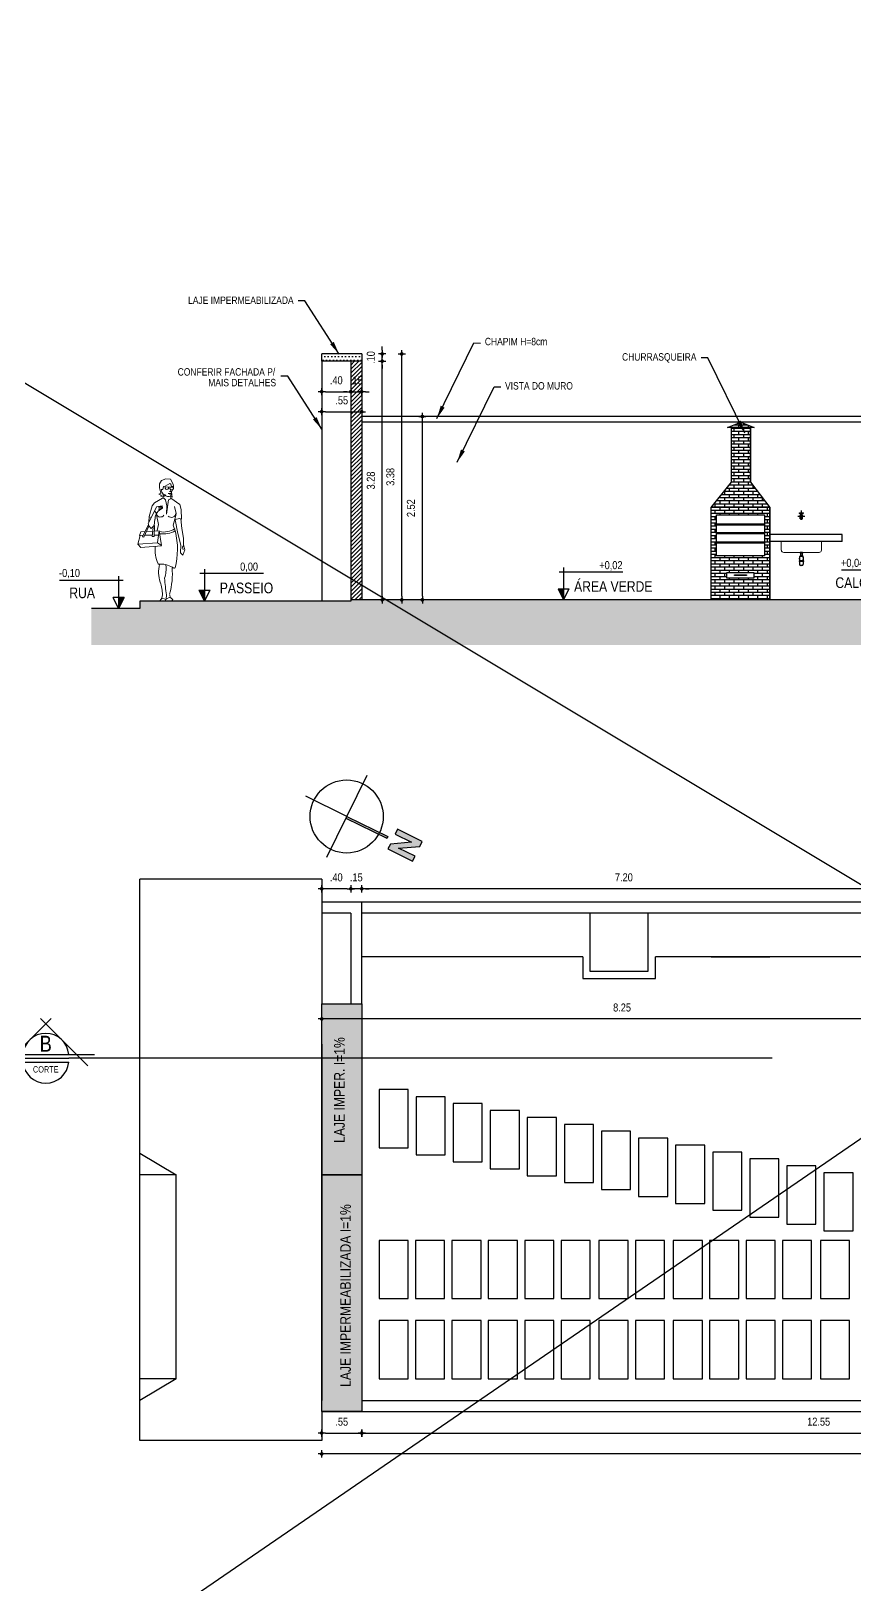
# Model space of a CAD drawing. Header units: millimetres. Extents: x 0 to 5100, y -1 to 1869.
# Drawn here: x 4779.92 to 4791.24, y 974.81 to 996.17 of the extents above; entities that cross this region are included whole.
import ezdxf
from ezdxf.enums import TextEntityAlignment as Align

# ---------------------------------------------------------------- set-up
doc = ezdxf.new("R2010")
doc.units = ezdxf.units.MM
doc.header["$LTSCALE"] = 20
for name, pattern in [('CONTINU', [0]), ('DASHDOT', [1, 0.5, -0.25, 0, -0.25]), ('HIDDEN2', [0.1875, 0.125, -0.0625])]:
    doc.linetypes.add(name, pattern=pattern)
for name, color, linetype in [('009', 9, 'Continuous'), ('COTA', 7, 'Continuous'), ('E-hatch', 8, 'Continuous'), ('E-Pen-B', 5, 'Continuous'), ('E-pen-m', 6, 'Continuous'), ('E-pen-y', 2, 'Continuous'), ('E-txt-g', 3, 'Continuous'), ('ESQUQDRIA', 2, 'Continuous'), ('LAY-OUT', 6, 'Continuous'), ('LAYER1', 2, 'Continuous'), ('LINHA PISO', 9, 'Continuous'), ('Área Verde Geral', 98, 'Continuous')]:
    doc.layers.add(name, color=color, linetype=linetype)
for name, color, linetype, lineweight in [('E-Cta-W', 7, 'Continuous', 20), ('E-Lay-9', 9, 'Continuous', 9), ('E-Pen-G', 3, 'Continuous', 30), ('E-Txt-W', 7, 'Continuous', 20)]:
    doc.layers.add(name, color=color, linetype=linetype, lineweight=lineweight)
doc.styles.add('F2', font='ARIALN.TTF')
doc.styles.add('REG60', font='romans.shx', dxfattribs={"width": 0.8, "height": 0.15})
doc.styles.add('REG80', font='romans.shx', dxfattribs={"width": 0.8, "height": 0.2})
doc.styles.get("Standard").update_dxf_attribs({"font": 'arial.ttf'})
doc.dimstyles.new('ARQUITETURA', dxfattribs={"dimtxt": 0.11, "dimasz": 0.05, "dimexe": 0.1, "dimexo": 0, "dimgap": 0.1, "dimtad": 1, "dimzin": 5, "dimdsep": 46, "dimtxsty": 'F2', "dimblk": 'COTA', "dimcen": 0, "dimse1": 1, "dimse2": 1, "dimadec": 0, "dimazin": 0, "dimtfac": 2, "dimtix": 1, "dimtmove": 2, "dimatfit": 3, "dimldrblk": 'COTA', "dimfxl": 1, "dimtolj": 1, "dimtzin": 5, "dimarcsym": 0})
doc.dimstyles.get("Standard").update_dxf_attribs({"dimtxt": 0.18, "dimasz": 0.18, "dimexe": 0.18, "dimexo": 0.0625, "dimgap": 0.09, "dimtad": 0, "dimtih": 1, "dimtoh": 1, "dimdec": 4, "dimzin": 0, "dimdsep": 46, "dimtxsty": 'Standard', "dimcen": 0.09, "dimadec": 0, "dimazin": 0, "dimtfac": 1, "dimtdec": 4, "dimtofl": 0, "dimtmove": 0, "dimatfit": 3, "dimfxl": 1, "dimtolj": 1, "dimtzin": 0, "dimarcsym": 0})

# ---------------------------------------------------------------- blocks, each defined once
blk = doc.blocks.new('Ind-cor_Hor')
at = {"layer": 'E-Pen-B', "color": 2}
blk.add_line((-0.35, 0), (0.35, 0), dxfattribs=at)
at = {"layer": 'E-Pen-G', "color": 7}
blk.add_line((-0.35, -0.058), (0.35, -0.058), dxfattribs=at)
blk.add_arc((0, -0.029), 0.351, 184.7802, 355.2198, dxfattribs=at)
at = {"layer": 'E-pen-y', "color": 2}
for p, q in [((-0.639, -0.114), (0.082, 0.607)), ((0.639, -0.114), (-0.082, 0.607)), ((-0.714, 0.058), (0.74, 0.058))]:
    blk.add_line(p, q, dxfattribs=at)
blk.add_arc((0, 0.029), 0.351, 4.7802, 175.2198, dxfattribs=at)
at = {"layer": 'E-Txt-W', "color": 2, "style": 'F2'}
blk.add_attdef('CORTE', text='', height=0.23, dxfattribs=at).set_placement((-0.001, 0.1), align=Align.CENTER)
at = {"layer": 'E-Txt-W', "color": 7, "style": 'F2'}
blk.add_attdef('PRANCHA', text='', height=0.075, dxfattribs=at).set_placement((-0.001, -0.179), align=Align.CENTER)
blk = doc.blocks.new('COTA')
at = {"layer": 'COTA'}
for p, q in [((-1, 0), (1, 0)), ((0, 1), (0, -1))]:
    blk.add_line(p, q, dxfattribs=at)
at = {"layer": 'COTA', "const_width": 0.5}
blk.add_lwpolyline([(-0.25, 0, 1), (0.25, 0, 1)], format="xyb", close=True, dxfattribs=at)
blk = doc.blocks.new('*D326')
at = {"color": 0, "lineweight": -2}
blk.add_line((4783.963, 976.902), (4784.413, 976.902), dxfattribs=at)
at = {"color": 0, "lineweight": -2, "xscale": 0.05, "yscale": 0.05, "zscale": 0.05, "rotation": 180}
blk.add_blockref('COTA', (4783.913, 976.902), dxfattribs=at)
at = {"color": 0, "lineweight": -2, "xscale": 0.05, "yscale": 0.05, "zscale": 0.05}
blk.add_blockref('COTA', (4784.463, 976.902), dxfattribs=at)
at = {"color": 0, "insert": (4784.188, 977.058), "char_height": 0.11, "attachment_point": 5, "style": 'F2'}
blk.add_mtext('\\A1;.55', dxfattribs=at)
blk = doc.blocks.new('*D327')
at = {"color": 0, "lineweight": -2}
blk.add_line((4784.513, 976.902), (4796.963, 976.902), dxfattribs=at)
at = {"color": 0, "lineweight": -2, "xscale": 0.05, "yscale": 0.05, "zscale": 0.05, "rotation": 180}
blk.add_blockref('COTA', (4784.463, 976.902), dxfattribs=at)
at = {"color": 0, "lineweight": -2, "xscale": 0.05, "yscale": 0.05, "zscale": 0.05}
blk.add_blockref('COTA', (4797.013, 976.902), dxfattribs=at)
at = {"color": 0, "insert": (4790.738, 977.058), "char_height": 0.11, "attachment_point": 5, "style": 'F2'}
blk.add_mtext('\\A1;12.55', dxfattribs=at)
blk = doc.blocks.new('*D335')
at = {"color": 0, "lineweight": -2}
blk.add_line((4808.863, 976.616), (4783.963, 976.616), dxfattribs=at)
at = {"color": 0, "lineweight": -2, "xscale": 0.05, "yscale": 0.05, "zscale": 0.05, "rotation": 180}
blk.add_blockref('COTA', (4783.913, 976.616), dxfattribs=at)
at = {"color": 0, "lineweight": -2, "xscale": 0.05, "yscale": 0.05, "zscale": 0.05}
blk.add_blockref('COTA', (4808.913, 976.616), dxfattribs=at)
at = {"color": 0, "insert": (4796.413, 976.772), "char_height": 0.11, "attachment_point": 5, "style": 'F2'}
blk.add_mtext('\\A1;25.00', dxfattribs=at)
blk = doc.blocks.new('*D350')
at = {"color": 0, "lineweight": -2}
blk.add_line((4791.613, 984.382), (4784.513, 984.382), dxfattribs=at)
at = {"color": 0, "lineweight": -2, "xscale": 0.05, "yscale": 0.05, "zscale": 0.05, "rotation": 180}
blk.add_blockref('COTA', (4784.463, 984.382), dxfattribs=at)
at = {"color": 0, "lineweight": -2, "xscale": 0.05, "yscale": 0.05, "zscale": 0.05}
blk.add_blockref('COTA', (4791.663, 984.382), dxfattribs=at)
at = {"color": 0, "insert": (4788.063, 984.539), "char_height": 0.11, "attachment_point": 5, "style": 'F2'}
blk.add_mtext('\\A1;7.20', dxfattribs=at)
blk = doc.blocks.new('*D351')
at = {"color": 0, "lineweight": -2}
for p, q in [((4784.263, 984.382), (4784.213, 984.382)), ((4784.463, 984.382), (4784.313, 984.382)), ((4784.513, 984.382), (4784.563, 984.382))]:
    blk.add_line(p, q, dxfattribs=at)
at = {"color": 0, "lineweight": -2, "xscale": 0.05, "yscale": 0.05, "zscale": 0.05}
blk.add_blockref('COTA', (4784.313, 984.382), dxfattribs=at)
at = {"color": 0, "lineweight": -2, "xscale": 0.05, "yscale": 0.05, "zscale": 0.05, "rotation": 180}
blk.add_blockref('COTA', (4784.463, 984.382), dxfattribs=at)
at = {"color": 0, "insert": (4784.388, 984.539), "char_height": 0.11, "attachment_point": 5, "style": 'F2'}
blk.add_mtext('\\A1;.15', dxfattribs=at)
blk = doc.blocks.new('*D352')
at = {"color": 0, "lineweight": -2}
blk.add_line((4784.263, 984.382), (4783.963, 984.382), dxfattribs=at)
at = {"color": 0, "lineweight": -2, "xscale": 0.05, "yscale": 0.05, "zscale": 0.05, "rotation": 180}
blk.add_blockref('COTA', (4783.913, 984.382), dxfattribs=at)
at = {"color": 0, "lineweight": -2, "xscale": 0.05, "yscale": 0.05, "zscale": 0.05}
blk.add_blockref('COTA', (4784.313, 984.382), dxfattribs=at)
at = {"color": 0, "insert": (4784.113, 984.539), "char_height": 0.11, "attachment_point": 5, "style": 'F2'}
blk.add_mtext('\\A1;.40', dxfattribs=at)
blk = doc.blocks.new('TXT-AMB75')
at = {"layer": 'E-txt-g', "style": 'REG80', "width": 0.8, "flags": 8}
blk.add_attdef('TXT', text='', height=0.2, dxfattribs=at).set_placement((0.005, 0.296), align=Align.CENTER)
at = {"layer": 'E-Txt-W', "style": 'REG60', "width": 0.8, "flags": 8}
blk.add_attdef('TXT', text='', height=0.15, dxfattribs=at).set_placement((0.005, 0.027), align=Align.CENTER)
blk = doc.blocks.new('*D413')
at = {"color": 0, "lineweight": -2}
blk.add_line((4784.744, 988.403), (4784.744, 991.583), dxfattribs=at)
at = {"color": 0, "lineweight": -2, "xscale": 0.05, "yscale": 0.05, "zscale": 0.05}
for p, rotation in [((4784.744, 991.633), 90), ((4784.744, 988.353), 270)]:
    blk.add_blockref('COTA', p, dxfattribs=dict(at, rotation=rotation))
at = {"color": 0, "insert": (4784.588, 989.993), "char_height": 0.11, "attachment_point": 5, "rotation": 90, "style": 'F2'}
blk.add_mtext('\\A1;3.28', dxfattribs=at)
blk = doc.blocks.new('*D414')
at = {"color": 0, "lineweight": -2}
for p, q in [((4784.744, 991.783), (4784.744, 991.833)), ((4784.744, 991.633), (4784.744, 991.733)), ((4784.744, 991.583), (4784.744, 991.533))]:
    blk.add_line(p, q, dxfattribs=at)
at = {"color": 0, "lineweight": -2, "xscale": 0.05, "yscale": 0.05, "zscale": 0.05}
for p, rotation in [((4784.744, 991.733), 270), ((4784.744, 991.633), 90)]:
    blk.add_blockref('COTA', p, dxfattribs=dict(at, rotation=rotation))
at = {"color": 0, "insert": (4784.588, 991.683), "char_height": 0.11, "attachment_point": 5, "rotation": 90, "style": 'F2'}
blk.add_mtext('\\A1;.10', dxfattribs=at)
blk = doc.blocks.new('*D415')
at = {"color": 0, "lineweight": -2}
blk.add_line((4785.012, 988.403), (4785.012, 991.683), dxfattribs=at)
at = {"color": 0, "lineweight": -2, "xscale": 0.05, "yscale": 0.05, "zscale": 0.05}
for p, rotation in [((4785.012, 991.733), 90), ((4785.012, 988.353), 270)]:
    blk.add_blockref('COTA', p, dxfattribs=dict(at, rotation=rotation))
at = {"color": 0, "insert": (4784.856, 990.043), "char_height": 0.11, "attachment_point": 5, "rotation": 90, "style": 'F2'}
blk.add_mtext('\\A1;3.38', dxfattribs=at)
blk = doc.blocks.new('*D416')
at = {"color": 0, "lineweight": -2}
blk.add_line((4785.295, 988.403), (4785.295, 990.823), dxfattribs=at)
at = {"color": 0, "lineweight": -2, "xscale": 0.05, "yscale": 0.05, "zscale": 0.05}
for p, rotation in [((4785.295, 990.873), 90), ((4785.295, 988.353), 270)]:
    blk.add_blockref('COTA', p, dxfattribs=dict(at, rotation=rotation))
at = {"color": 0, "insert": (4785.139, 989.613), "char_height": 0.11, "attachment_point": 5, "rotation": 90, "style": 'F2'}
blk.add_mtext('\\A1;2.52', dxfattribs=at)
blk = doc.blocks.new('*D417')
at = {"color": 0, "lineweight": -2}
blk.add_line((4783.963, 991.214), (4784.263, 991.214), dxfattribs=at)
at = {"color": 0, "lineweight": -2, "xscale": 0.05, "yscale": 0.05, "zscale": 0.05, "rotation": 180}
blk.add_blockref('COTA', (4783.913, 991.214), dxfattribs=at)
at = {"color": 0, "lineweight": -2, "xscale": 0.05, "yscale": 0.05, "zscale": 0.05}
blk.add_blockref('COTA', (4784.313, 991.214), dxfattribs=at)
at = {"color": 0, "insert": (4784.113, 991.37), "char_height": 0.11, "attachment_point": 5, "style": 'F2'}
blk.add_mtext('\\A1;.40', dxfattribs=at)
blk = doc.blocks.new('*D418')
at = {"color": 0, "lineweight": -2}
for p, q in [((4784.263, 991.214), (4784.213, 991.214)), ((4784.313, 991.214), (4784.463, 991.214)), ((4784.513, 991.214), (4784.563, 991.214))]:
    blk.add_line(p, q, dxfattribs=at)
at = {"color": 0, "lineweight": -2, "xscale": 0.05, "yscale": 0.05, "zscale": 0.05}
blk.add_blockref('COTA', (4784.313, 991.214), dxfattribs=at)
at = {"color": 0, "lineweight": -2, "xscale": 0.05, "yscale": 0.05, "zscale": 0.05, "rotation": 180}
blk.add_blockref('COTA', (4784.463, 991.214), dxfattribs=at)
at = {"color": 0, "insert": (4784.388, 991.37), "char_height": 0.11, "attachment_point": 5, "style": 'F2'}
blk.add_mtext('\\A1;.15', dxfattribs=at)
blk = doc.blocks.new('*D419')
at = {"color": 0, "lineweight": -2}
blk.add_line((4783.963, 990.939), (4784.413, 990.939), dxfattribs=at)
at = {"color": 0, "lineweight": -2, "xscale": 0.05, "yscale": 0.05, "zscale": 0.05, "rotation": 180}
blk.add_blockref('COTA', (4783.913, 990.939), dxfattribs=at)
at = {"color": 0, "lineweight": -2, "xscale": 0.05, "yscale": 0.05, "zscale": 0.05}
blk.add_blockref('COTA', (4784.463, 990.939), dxfattribs=at)
at = {"color": 0, "insert": (4784.188, 991.095), "char_height": 0.11, "attachment_point": 5, "style": 'F2'}
blk.add_mtext('\\A1;.55', dxfattribs=at)
blk = doc.blocks.new('*D501')
at = {"color": 0, "lineweight": -2}
blk.add_line((4792.113, 982.594), (4783.963, 982.594), dxfattribs=at)
at = {"color": 0, "lineweight": -2, "xscale": 0.05, "yscale": 0.05, "zscale": 0.05, "rotation": 180}
blk.add_blockref('COTA', (4783.913, 982.594), dxfattribs=at)
at = {"color": 0, "lineweight": -2, "xscale": 0.05, "yscale": 0.05, "zscale": 0.05}
blk.add_blockref('COTA', (4792.163, 982.594), dxfattribs=at)
at = {"color": 0, "insert": (4788.038, 982.75), "char_height": 0.11, "attachment_point": 5, "style": 'F2'}
blk.add_mtext('\\A1;8.25', dxfattribs=at)
blk = doc.blocks.new('Norte1-flat-1-flat-1')
at = {"linetype": 'CONTINU'}
blk.add_hatch(color=7, dxfattribs=at).paths.add_polyline_path([(-21.16, 37.23), (-23.84, 35.94), (-17.39, 22.5), (-14.71, 23.79), (-19.01, 32.75), (-9.36, 26.36), (-6.68, 27.64), (-13.13, 41.08), (-15.81, 39.8), (-11.51, 30.84)])
h = blk.add_hatch(color=7, dxfattribs=at)
h.paths.add_polyline_path([(-9.82, 22.74), (-10.71, 22.31), (-8.57, 17.85, -0.012506), (-7.66, 18.26)])
h.paths.add_polyline_path([(-7.66, 18.26, 0.012506), (-8.57, 17.85), (0, 0), (0.89, 0.43)])
at = {"color": 7, "linetype": 'CONTINU'}
for p, q in [((-10.71, 22.31), (-9.82, 22.74)), ((0, 0), (-10.71, 22.31)), ((0.89, 0.43), (-9.82, 22.74)), ((-22.31, -10.71), (22.31, 10.71)), ((0, 0), (10.71, -22.31))]:
    blk.add_line(p, q, dxfattribs=at)
blk.add_lwpolyline([(-23.84, 35.94), (-17.39, 22.5), (-14.71, 23.79), (-19.01, 32.75), (-9.36, 26.36), (-6.68, 27.64), (-13.13, 41.08), (-15.81, 39.8), (-11.51, 30.84), (-21.16, 37.23)], close=True, dxfattribs=at)
blk.add_circle((0, 0), 19.8, dxfattribs=at)
blk = doc.blocks.new('Mulher001', base_point=(230, 53))
at = {"color": 7}
for p, q in [((226.96, 114.08), (228.08, 115.71)), ((228.08, 115.71), (230.34, 116.67)), ((230.34, 116.67), (232.77, 116.5)), ((232.77, 116.5), (234.17, 113.78)), ((226.7, 108.53), (227.65, 109.16)), ((227.84, 108), (226.7, 108.53)), ((227.06, 111.99), (226.96, 114.08)), ((227.65, 109.16), (227.06, 111.99)), ((227.76, 107.5), (227.84, 108)), ((229.43, 107.56), (227.76, 107.5)), ((228.7, 111.01), (227.83, 111.03)), ((227.83, 111.03), (228.16, 109.65)), ((228.16, 109.65), (229.36, 107.64)), ((229.02, 112.66), (228.7, 111.01)), ((229.01, 106.73), (229.11, 106.82)), ((229.96, 112.79), (229.02, 112.66)), ((229.26, 106.89), (229.8, 108.46)), ((234.62, 112.25), (229.75, 112.5)), ((234.62, 112.12), (229.75, 112.38)), ((232.45, 114.25), (229.96, 112.79)), ((231.5, 108.88), (233.12, 109.12)), ((232.5, 108.5), (231.5, 108.88)), ((232.6, 109.92), (232.21, 110)), ((233.02, 113.88), (232.45, 114.25)), ((232.5, 111.5), (232.89, 110.24)), ((233.12, 108.88), (232.5, 108.5)), ((233, 106.52), (232.88, 107.53)), ((233.25, 107.12), (232.88, 107.25)), ((232.96, 107.89), (233.2, 108.9)), ((233.35, 112.57), (233.02, 113.88)), ((233.13, 109.26), (233.82, 110.83)), ((233.75, 107), (233.25, 107.12)), ((234.29, 112.55), (233.35, 112.57)), ((233.38, 109.75), (233.75, 107)), ((234.17, 113.78), (234.29, 112.55)), ((223.03, 102.41), (221.46, 96.67)), ((224.36, 103.97), (223.03, 102.41)), ((223.35, 97.43), (225.47, 101.85)), ((228.5, 106.52), (224.36, 103.97)), ((225.4, 98.39), (224.55, 99.49)), ((225.47, 101.85), (228.37, 102.38)), ((228.38, 102.12), (226.38, 101.62)), ((228.5, 101.75), (226.38, 101.12)), ((228.5, 101.38), (226.38, 100.38)), ((228.37, 102.38), (228.55, 101.1)), ((228.5, 106.6), (229.01, 106.73)), ((230.12, 105.5), (230.88, 102.38)), ((230.75, 98), (231.75, 105.5)), ((230.88, 102.38), (230.75, 98)), ((233.06, 106.48), (233, 106.3)), ((237.69, 103.17), (233.05, 106.4)), ((235.71, 98.3), (234.92, 102.08)), ((238.35, 100.49), (237.69, 103.17)), ((238.53, 95.29), (238.35, 100.49)), ((218.06, 86), (221.01, 92.21)), ((221.28, 91.63), (218.77, 85.77)), ((220.95, 93.08), (223.35, 97.43)), ((221.36, 91.77), (220.95, 93.08)), ((221.46, 96.67), (221.26, 93.79)), ((222.55, 90.38), (221.36, 91.77)), ((221.53, 96.53), (222.73, 96.3)), ((224.18, 92.07), (222.55, 90.38)), ((223.18, 86.18), (223.58, 91)), ((224.53, 95.31), (224.18, 92.07)), ((224.25, 92.07), (224.19, 86.16)), ((226.39, 92.48), (225.38, 97.67)), ((225.69, 89.3), (226.39, 92.48)), ((234.22, 92.2), (235.38, 96.59)), ((235.29, 89.16), (234.22, 92.2)), ((235.21, 95.22), (237.53, 95.75)), ((236.63, 87.76), (235.27, 94.93)), ((235.38, 96.59), (235.71, 98.3)), ((237.53, 95.75), (238.53, 95.29)), ((238.17, 95.52), (238.71, 90.39)), ((238.71, 90.39), (239.68, 85.24)), ((216.7, 86.75), (215.59, 82.16)), ((215.59, 82.09), (225.92, 82.87)), ((216.42, 86.76), (217.18, 88.69)), ((218.44, 86.8), (216.42, 86.76)), ((217.18, 88.69), (219.39, 88.81)), ((218.77, 85.77), (218.06, 86)), ((223.24, 86.91), (219.22, 86.82)), ((220.09, 88.85), (223.41, 89.02)), ((224.19, 86.16), (223.18, 86.18)), ((226.44, 86.97), (224.2, 86.93)), ((224.22, 89.07), (226.78, 89.2)), ((226.85, 89.13), (225.92, 82.95)), ((225.92, 82.87), (228.06, 81.46)), ((228.06, 81.46), (226.85, 89.13)), ((238.23, 81.67), (236.63, 87.76)), ((239.68, 85.24), (239.68, 81.93)), ((217.14, 80.4), (215.59, 82.09)), ((228.05, 81.31), (217.14, 80.4)), ((238.14, 77.63), (238.23, 81.67)), ((239.34, 76.24), (238.14, 77.63)), ((239.75, 81.62), (239.12, 80.5)), ((239.12, 80.5), (239.5, 79.12)), ((240.27, 79.17), (239.34, 76.24)), ((239.68, 81.93), (240.27, 79.17)), ((228.17, 53.62), (227.35, 52.41)), ((227.35, 52.41), (229.94, 51.99)), ((229.46, 53.23), (228.09, 53.33)), ((228.5, 55.27), (228.17, 53.62)), ((230.39, 52.92), (229.46, 53.23)), ((229.94, 51.99), (230.39, 52.92)), ((232.01, 51.95), (230.23, 52.2)), ((230.59, 55.37), (230.54, 53.13)), ((230.54, 53.13), (232.51, 54.03)), ((233.46, 52.06), (232.01, 51.95)), ((232.65, 54.02), (232.39, 55.33)), ((232.51, 54.03), (234.07, 52.84)), ((234.07, 52.84), (233.46, 52.06))]:
    blk.add_line(p, q, dxfattribs=at)
for centre, radius, start, end in [((231.65, 109.25), 1.99, 201.04503, 310.8534), ((230.88, 111.9), 0.962, 151.68238, 21.95796), ((233.4, 111.78), 0.937, 151.04073, 23.08792), ((232.65, 110.16), 0.25, 258.44863, 17.10273), ((230.63, 95.44), 6.02, 110.22771, 180.61166), ((227.34, 103.22), 3.6, 39.35945, 71.25024), ((241.62, 91.5), 17.13, 119.74488, 125.1975), ((227.45, 98.7), 2.23, 201.70222, 323.59302), ((233.31, 98.6), 2.32, 223.41436, 354.52645), ((229.12, 99.48), 10.93, 258.35512, 303.13351), ((229.14, 99.89), 12.37, 260.89147, 299.82501), ((196.34, 79.62), 40.12, 345.48724, 13.38644), ((242.97, 79.42), 18.36, 174.82206, 204.46691), ((226.4, 71.67), 0.203, 136.5786, 253.9713), ((227.8, 59.77), 11.8, 59.03859, 97.08377), ((243.21, 67.3), 16.7, 165.57745, 198.2287), ((213.57, 69.29), 16.92, 342.45686, 5.72059), ((192.68, 66.5), 41.09, 344.74714, 4.75187), ((234.77, 70.74), 1.25, 223.275, 289.27454), ((209.92, 55.74), 18.58, 358.76275, 19.68256), ((356.41, 72.61), 127, 183.83673, 187.80369)]:
    blk.add_arc(centre, radius, start, end, dxfattribs=at)

msp = doc.modelspace()

# ---------------------------------------------------------------- hatches: boundary and pattern name
h = msp.add_hatch()
h.set_pattern_fill('AR-BRSTD', color=8, scale=0.00064020535, style=0)
h.paths.add_polyline_path([(4789.263, 988.353), (4789.263, 989.623), (4789.539, 989.972), (4789.539, 990.725), (4789.486, 990.723), (4789.67, 990.793), (4789.85, 990.723), (4789.804, 990.723), (4789.804, 989.972), (4790.067, 989.623), (4790.067, 988.353)])
h.paths.add_polyline_path([(4789.335, 989.523), (4789.995, 989.523), (4789.995, 988.956), (4789.335, 988.956)], flags=16)
h.paths.add_polyline_path([(4789.477, 988.728), (4789.848, 988.728), (4789.848, 988.649), (4789.477, 988.649)], flags=16)
at = {"layer": 'E-hatch'}
h = msp.add_hatch(dxfattribs=at)
h.set_pattern_fill('_USER', color=256, scale=0.04, angle=45, style=0, pattern_type=0)
h.set_pattern_definition([(45, (9e-13, 38.881125), (-0.02828427125, 0.02828427125), [])])
h.paths.add_polyline_path([(4784.313, 988.353), (4784.463, 988.353), (4784.463, 991.633), (4784.313, 991.633)])
h = msp.add_hatch(dxfattribs=at)
h.set_pattern_fill('ANSI38', color=256, scale=0.02, style=0)
h.set_pattern_definition([(45, (9e-13, 38.881125), (-0.0449012806, 0.0449012806), []), (135, (9e-13, 38.881125), (-0.1347038418, 0.0449012806), [0.15875, -0.09525])])
h.paths.add_polyline_path([(4809.387, 988.373), (4806.513, 988.373), (4806.513, 988.393), (4805.913, 988.393), (4805.913, 988.423), (4792.163, 988.423), (4792.163, 988.373), (4791.563, 988.373), (4791.563, 988.353), (4784.313, 988.353), (4784.313, 988.333), (4781.413, 988.333), (4781.413, 988.233), (4780.751, 988.233), (4780.751, 987.733), (4809.387, 987.733)])
at = {"layer": 'E-pen-m'}
h = msp.add_hatch(dxfattribs=at)
h.set_pattern_fill('DOTS', color=6, scale=0.03, style=0)
h.paths.add_polyline_path([(4784.463, 991.733), (4783.913, 991.733), (4783.913, 991.633), (4784.463, 991.633)])
h = msp.add_hatch(dxfattribs=at)
h.set_pattern_fill('DOTS', scale=0.03, style=0)
h.paths.add_polyline_path([(4784.463, 980.449), (4783.913, 980.449), (4783.913, 982.8), (4784.463, 982.8)])
h.paths.add_polyline_path([(4784.273, 980.851), (4784.273, 982.381), (4784.043, 982.381), (4784.043, 980.851)], flags=24)
h.paths.add_polyline_path([(4783.913, 980.449), (4784.463, 980.449), (4784.463, 977.199), (4783.913, 977.199)])
h.paths.add_polyline_path([(4784.356, 977.498), (4784.356, 980.086), (4784.126, 980.086), (4784.126, 977.498)], flags=24)

# ---------------------------------------------------------------- linework, layer by layer
at = {"color": 2}
for p, q in [((4846.055, 1018.507), (4745.992, 949.841)), ((4739.866, 1015.334), (4854.223, 946.668))]:
    msp.add_line(p, q, dxfattribs=at)
at = {"color": 5}
for p, q in [((4784.463, 991.733), (4783.913, 991.733)), ((4783.913, 991.633), (4783.913, 991.733)), ((4784.463, 991.733), (4784.463, 988.353)), ((4784.463, 991.633), (4783.913, 991.633)), ((4784.313, 991.633), (4784.313, 988.333))]:
    msp.add_line(p, q, dxfattribs=at)
at = {"color": 8}
for p, q in [((4789.539, 989.972, -15.484), (4789.539, 990.723)), ((4789.804, 989.972, -15.484), (4789.804, 990.723)), ((4789.263, 989.623, 0.075), (4789.539, 989.972, 0.049)), ((4789.804, 989.972, 0.025), (4790.067, 989.623)), ((4789.263, 988.353, 0.075), (4789.263, 989.623, 0.075)), ((4790.067, 988.353), (4790.067, 989.623))]:
    msp.add_line(p, q, dxfattribs=at)
at = {"color": 7}
for p, q in [((4789.804, 989.972, 0.025), (4789.539, 989.972, 0.049)), ((4790.067, 989.623), (4789.263, 989.623, 0.075)), ((4790.45, 989.503), (4790.55, 989.503)), ((4790.485, 989.476), (4790.485, 989.503)), ((4790.485, 989.476), (4790.515, 989.476)), ((4790.485, 989.472), (4790.515, 989.472)), ((4790.485, 989.465), (4790.485, 989.472)), ((4790.485, 989.465), (4790.515, 989.465)), ((4790.488, 989.472), (4790.488, 989.476)), ((4790.493, 989.529), (4790.508, 989.529)), ((4790.493, 989.516), (4790.493, 989.529)), ((4790.495, 989.538), (4790.495, 989.529)), ((4790.5, 989.453), (4790.5, 989.583)), ((4790.505, 989.538), (4790.505, 989.529)), ((4790.508, 989.516), (4790.508, 989.529)), ((4790.512, 989.472), (4790.512, 989.476)), ((4790.515, 989.476), (4790.515, 989.503)), ((4790.515, 989.465), (4790.515, 989.472)), ((4791.063, 989.253), (4790.067, 989.253)), ((4791.063, 989.153), (4791.063, 989.253)), ((4791.063, 989.153), (4790.067, 989.153)), ((4790.483, 989.003), (4790.483, 988.993)), ((4790.518, 989.003), (4790.483, 989.003)), ((4790.518, 988.993), (4790.483, 988.993)), ((4790.483, 988.963), (4790.483, 988.953)), ((4790.518, 988.963), (4790.483, 988.963)), ((4790.518, 988.953), (4790.483, 988.953)), ((4790.488, 988.993), (4790.488, 988.963)), ((4790.488, 988.953), (4790.488, 988.948)), ((4790.513, 988.993), (4790.513, 988.963)), ((4790.513, 988.993), (4790.513, 988.963)), ((4790.513, 988.953), (4790.513, 988.948)), ((4790.513, 988.953), (4790.513, 988.948)), ((4790.518, 989.003), (4790.518, 988.993)), ((4790.518, 988.963), (4790.518, 988.953)), ((4790.47, 988.888), (4790.47, 988.878)), ((4790.53, 988.888), (4790.47, 988.888)), ((4790.53, 988.883), (4790.47, 988.883)), ((4790.53, 988.878), (4790.47, 988.878)), ((4790.475, 988.943), (4790.475, 988.888)), ((4790.475, 988.878), (4790.475, 988.843)), ((4790.52, 988.948), (4790.48, 988.948)), ((4790.505, 988.823), (4790.495, 988.823)), ((4790.525, 988.943), (4790.525, 988.888)), ((4790.525, 988.878), (4790.525, 988.843)), ((4790.53, 988.888), (4790.53, 988.878))]:
    msp.add_line(p, q, dxfattribs=at)
for p, q in [((4782.303, 988.777), (4782.303, 988.333)), ((4787.173, 988.74), (4788.047, 988.74)), ((4787.235, 988.797), (4787.235, 988.353)), ((4791.925, 988.76), (4791.051, 988.76)), ((4781.186, 988.62), (4780.312, 988.62)), ((4781.124, 988.677), (4781.124, 988.233)), ((4782.241, 988.72), (4783.115, 988.72)), ((4781.124, 988.233), (4781.048, 988.386)), ((4781.2, 988.386), (4781.048, 988.386)), ((4781.2, 988.386), (4781.124, 988.233)), ((4782.226, 988.486), (4782.303, 988.333)), ((4782.226, 988.486), (4782.379, 988.486)), ((4782.303, 988.333), (4782.379, 988.486)), ((4787.159, 988.506), (4787.235, 988.353)), ((4787.159, 988.506), (4787.312, 988.506)), ((4787.235, 988.353), (4787.312, 988.506))]:
    msp.add_line(p, q)
at = {"color": 1}
for p, q in [((4781.413, 988.333), (4781.413, 988.233)), ((4784.313, 988.333), (4781.413, 988.333)), ((4791.563, 988.353), (4784.313, 988.353)), ((4781.413, 988.233), (4780.751, 988.233))]:
    msp.add_line(p, q, dxfattribs=at)
at = {"color": 2, "linetype": 'DASHDOT'}
msp.add_line((4810.2, 982.053), (4780.439, 982.053), dxfattribs=at)
at = {"color": 7, "elevation": 0.075}
msp.add_lwpolyline([(4789.263, 988.353), (4789.263, 989.623), (4789.539, 989.972), (4789.539, 990.725), (4789.486, 990.723), (4789.67, 990.793), (4789.85, 990.723), (4789.85, 990.723), (4789.804, 990.723), (4789.804, 989.972), (4790.067, 989.623), (4790.067, 988.353), (4789.263, 988.353)], dxfattribs=at)
at = {"color": 7}
msp.add_lwpolyline([(4789.486, 990.723), (4789.67, 990.793), (4789.85, 990.723), (4789.486, 990.723)], dxfattribs=at)
for points in [[(4789.335, 989.523), (4789.995, 989.523), (4789.995, 988.956), (4789.335, 988.956)], [(4789.335, 989.397), (4789.995, 989.397), (4789.995, 989.38), (4789.335, 989.38)], [(4789.335, 989.277), (4789.995, 989.277), (4789.995, 989.26), (4789.335, 989.26)], [(4789.335, 989.15), (4789.995, 989.15), (4789.995, 989.133), (4789.335, 989.133)], [(4789.477, 988.728), (4789.848, 988.728), (4789.848, 988.649), (4789.477, 988.649)], [(4789.581, 988.697), (4789.747, 988.697), (4789.747, 988.686), (4789.581, 988.686)]]:
    msp.add_lwpolyline(points, close=True, dxfattribs=at)
at = {"color": 8, "linetype": 'HIDDEN2'}
for points in [[(4785.101, 980.824), (4785.101, 981.624), (4784.701, 981.624), (4784.701, 980.824)], [(4785.61, 980.724), (4785.61, 981.524), (4785.21, 981.524), (4785.21, 980.724)], [(4786.119, 980.629), (4786.119, 981.429), (4785.719, 981.429), (4785.719, 980.629)], [(4786.628, 980.534), (4786.628, 981.334), (4786.228, 981.334), (4786.228, 980.534)], [(4787.137, 980.439), (4787.137, 981.239), (4786.737, 981.239), (4786.737, 980.439)], [(4787.647, 980.344), (4787.647, 981.144), (4787.247, 981.144), (4787.247, 980.344)], [(4788.156, 980.249), (4788.156, 981.049), (4787.756, 981.049), (4787.756, 980.249)], [(4788.665, 980.154), (4788.665, 980.954), (4788.265, 980.954), (4788.265, 980.154)], [(4789.174, 980.059), (4789.174, 980.859), (4788.774, 980.859), (4788.774, 980.059)], [(4789.683, 979.964), (4789.683, 980.764), (4789.283, 980.764), (4789.283, 979.964)], [(4790.192, 979.869), (4790.192, 980.669), (4789.792, 980.669), (4789.792, 979.869)], [(4790.701, 979.774), (4790.701, 980.574), (4790.301, 980.574), (4790.301, 979.774)], [(4791.21, 979.679), (4791.21, 980.479), (4790.81, 980.479), (4790.81, 979.679)], [(4785.101, 978.749), (4785.101, 979.549), (4784.701, 979.549), (4784.701, 978.749)], [(4785.601, 978.749), (4785.601, 979.549), (4785.201, 979.549), (4785.201, 978.749)], [(4786.101, 978.749), (4786.101, 979.549), (4785.701, 979.549), (4785.701, 978.749)], [(4786.601, 978.749), (4786.601, 979.549), (4786.201, 979.549), (4786.201, 978.749)], [(4787.101, 978.749), (4787.101, 979.549), (4786.701, 979.549), (4786.701, 978.749)], [(4787.601, 978.749), (4787.601, 979.549), (4787.201, 979.549), (4787.201, 978.749)], [(4788.121, 978.749), (4788.121, 979.549), (4787.721, 979.549), (4787.721, 978.749)], [(4788.621, 978.749), (4788.621, 979.549), (4788.221, 979.549), (4788.221, 978.749)], [(4789.141, 978.749), (4789.141, 979.549), (4788.741, 979.549), (4788.741, 978.749)], [(4789.641, 978.749), (4789.641, 979.549), (4789.241, 979.549), (4789.241, 978.749)], [(4790.141, 978.749), (4790.141, 979.549), (4789.741, 979.549), (4789.741, 978.749)], [(4790.641, 978.749), (4790.641, 979.549), (4790.241, 979.549), (4790.241, 978.749)], [(4791.161, 978.749), (4791.161, 979.549), (4790.761, 979.549), (4790.761, 978.749)], [(4785.101, 977.649), (4785.101, 978.449), (4784.701, 978.449), (4784.701, 977.649)], [(4785.601, 977.649), (4785.601, 978.449), (4785.201, 978.449), (4785.201, 977.649)], [(4786.101, 977.649), (4786.101, 978.449), (4785.701, 978.449), (4785.701, 977.649)], [(4786.601, 977.649), (4786.601, 978.449), (4786.201, 978.449), (4786.201, 977.649)], [(4787.101, 977.649), (4787.101, 978.449), (4786.701, 978.449), (4786.701, 977.649)], [(4787.601, 977.649), (4787.601, 978.449), (4787.201, 978.449), (4787.201, 977.649)], [(4788.121, 977.649), (4788.121, 978.449), (4787.721, 978.449), (4787.721, 977.649)], [(4788.621, 977.649), (4788.621, 978.449), (4788.221, 978.449), (4788.221, 977.649)], [(4789.141, 977.649), (4789.141, 978.449), (4788.741, 978.449), (4788.741, 977.649)], [(4789.641, 977.649), (4789.641, 978.449), (4789.241, 978.449), (4789.241, 977.649)], [(4790.141, 977.649), (4790.141, 978.449), (4789.741, 978.449), (4789.741, 977.649)], [(4790.641, 977.649), (4790.641, 978.449), (4790.241, 978.449), (4790.241, 977.649)], [(4791.161, 977.649), (4791.161, 978.449), (4790.761, 978.449), (4790.761, 977.649)]]:
    msp.add_lwpolyline(points, close=True, dxfattribs=at)
at = {"color": 7}
for centre in [(4790.481, 989.543), (4790.5, 989.543), (4790.52, 989.543)]:
    msp.add_circle(centre, 0.00764, dxfattribs=at)
for centre, radius, start, end in [((4790.5, 989.503), 0.0202, 111.7106, 222.2825), ((4790.5, 989.503), 0.0149, 0, 180), ((4790.491, 989.554), 0.0083, 251.4651, 289.4119), ((4790.491, 989.532), 0.0083, 70.4724, 108.6467), ((4790.51, 989.554), 0.0083, 250.8774, 291.3446), ((4790.51, 989.532), 0.0083, 68.5303, 109.237), ((4790.5, 989.503), 0.0202, 317.7175, 68.2894), ((4790.5, 988.923), 0.03, 146.4427, 213.5573), ((4790.48, 988.943), 0.005, 90, 180), ((4790.495, 988.843), 0.02, 180, 270), ((4790.5, 988.923), 0.03, 114.6243, 123.5573), ((4790.505, 988.843), 0.02, 270, 0), ((4790.5, 988.923), 0.03, 56.4427, 65.3757), ((4790.52, 988.943), 0.005, 0, 90), ((4790.5, 988.923), 0.03, 326.4427, 33.5573)]:
    msp.add_arc(centre, radius, start, end, dxfattribs=at)
for points in [[(4781.2, 988.386), (4781.124, 988.386), (4781.124, 988.233)], [(4782.226, 988.486), (4782.303, 988.486), (4782.303, 988.333)], [(4787.159, 988.506), (4787.235, 988.506), (4787.235, 988.353)]]:
    msp.add_solid(points)
at = {"layer": '009', "color": 8, "ltscale": 0.5}
for p, q in [((4781.413, 980.749), (4781.913, 980.449)), ((4781.913, 980.449), (4781.413, 980.449)), ((4781.913, 977.649), (4781.913, 980.449)), ((4781.913, 977.649), (4781.413, 977.649)), ((4781.913, 977.649), (4781.413, 977.349))]:
    msp.add_line(p, q, dxfattribs=at)
at = {"layer": 'COTA', "color": 8, "linetype": 'Continuous'}
for p, q in [((4789.263, 983.449, -14.729), (4789.363, 983.449, -15.005)), ((4789.967, 983.449, -16.943), (4790.067, 983.449, 1.02))]:
    msp.add_line(p, q, dxfattribs=at)
at = {"layer": 'E-Lay-9', "color": 7}
for p, q in [((4790.225, 989.036), (4790.225, 989.153)), ((4790.258, 989.003), (4790.743, 989.003)), ((4790.775, 989.036), (4790.775, 989.153))]:
    msp.add_line(p, q, dxfattribs=at)
for centre, start, end in [((4790.258, 989.036), 180, 270), ((4790.743, 989.036), 270, 0)]:
    msp.add_arc(centre, 0.0322, start, end, dxfattribs=at)
at = {"layer": 'E-pen-y', "color": 6}
msp.add_line((4783.913, 991.633), (4783.913, 988.333), dxfattribs=at)
at = {"layer": 'E-pen-y', "color": 8}
for p, q in [((4791.563, 990.873), (4784.463, 990.873)), ((4791.563, 990.793), (4784.463, 990.793))]:
    msp.add_line(p, q, dxfattribs=at)
at = {"layer": 'ESQUQDRIA', "color": 8, "ltscale": 0.5}
for p, q in [((4783.913, 984.515), (4781.413, 984.515)), ((4781.413, 976.799), (4781.413, 984.515)), ((4783.913, 976.799), (4781.413, 976.799))]:
    msp.add_line(p, q, dxfattribs=at)
at = {"layer": 'LAY-OUT', "color": 8}
for p, q in [((4783.913, 984.515), (4783.913, 984.199)), ((4783.913, 984.049), (4783.913, 982.8)), ((4783.913, 982.247), (4783.913, 977.349)), ((4783.913, 977.199), (4783.913, 976.799)), ((4783.913, 977.199), (4783.913, 976.799))]:
    msp.add_line(p, q, dxfattribs=at)
at = {"layer": 'LAY-OUT', "color": 7}
for p, q in [((4783.913, 984.199), (4783.913, 984.049)), ((4784.463, 984.199), (4783.913, 984.199)), ((4784.313, 984.049), (4783.913, 984.049)), ((4784.313, 984.049), (4784.313, 982.8)), ((4784.463, 982.8), (4784.463, 984.199)), ((4791.563, 984.199), (4784.463, 984.199)), ((4791.563, 984.049), (4784.463, 984.049)), ((4784.463, 977.349), (4801.063, 977.349)), ((4783.913, 977.199), (4801.063, 977.199))]:
    msp.add_line(p, q, dxfattribs=at)
at = {"layer": 'LAY-OUT', "color": 6}
msp.add_lwpolyline([(4784.463, 980.449), (4783.913, 980.449), (4783.913, 982.8), (4784.463, 982.8)], close=True, dxfattribs=at)
at = {"layer": 'LAY-OUT', "color": 7}
msp.add_lwpolyline([(4783.913, 980.449), (4784.463, 980.449), (4784.463, 977.199), (4783.913, 977.199)], close=True, dxfattribs=at)
at = {"layer": 'LAYER1', "color": 8, "linetype": 'Continuous'}
msp.add_line((4789.363, 983.449, 1.02), (4789.967, 983.449, 1.02), dxfattribs=at)
at = {"layer": 'LINHA PISO', "color": 8, "ltscale": 0.5}
for p, q in [((4787.497, 983.449), (4784.463, 983.449)), ((4791.563, 983.449), (4788.497, 983.449))]:
    msp.add_line(p, q, dxfattribs=at)
msp.add_lwpolyline([(4788.397, 984.049), (4787.597, 984.049), (4787.597, 983.249), (4788.397, 983.249)], close=True, dxfattribs=at)
msp.add_lwpolyline([(4787.497, 983.449), (4787.497, 983.149), (4788.497, 983.149), (4788.497, 983.449)], dxfattribs=at)

# ---------------------------------------------------------------- block references
ref = msp.add_blockref('TXT-AMB75', (4782.876, 988.227), dxfattribs=dict(xscale=0.7290000000000001, yscale=0.7290000000000001, zscale=0.7290000000000001))
ref.add_attrib('TXT', 'PASSEIO', dxfattribs={"layer": 'E-txt-g', "color": 2, "height": 0.1458, "style": 'F2'}).set_placement((4782.88, 988.444), align=Align.CENTER)
ref = msp.add_blockref('TXT-AMB75', (4787.913, 988.247), dxfattribs=dict(xscale=0.7290000000000001, yscale=0.7290000000000001, zscale=0.7290000000000001))
ref.add_attrib('TXT', 'ÁREA VERDE', dxfattribs={"layer": 'E-txt-g', "color": 2, "height": 0.1458, "style": 'F2'}).set_placement((4787.917, 988.464), align=Align.CENTER)
ref = msp.add_blockref('TXT-AMB75', (4791.358, 988.3), dxfattribs=dict(xscale=0.7290000000000001, yscale=0.7290000000000001, zscale=0.7290000000000001))
ref.add_attrib('TXT', 'CALÇADA', dxfattribs={"layer": 'E-txt-g', "color": 2, "height": 0.1458, "style": 'F2'}).set_placement((4791.362, 988.516), align=Align.CENTER)
ref = msp.add_blockref('TXT-AMB75', (4780.619, 988.16), dxfattribs=dict(xscale=0.7290000000000001, yscale=0.7290000000000001, zscale=0.7290000000000001))
ref.add_attrib('TXT', 'RUA', dxfattribs={"layer": 'E-txt-g', "color": 2, "height": 0.1458, "style": 'F2'}).set_placement((4780.623, 988.376), align=Align.CENTER)
ref = msp.add_blockref('Ind-cor_Hor', (4780.124, 982.053), dxfattribs=dict(xscale=0.9008534374780003, yscale=0.9008534374780003, zscale=0.9008534374780003))
ref.add_attrib('CORTE', 'B', dxfattribs={"layer": 'E-Txt-W', "height": 0.219, "style": 'F2'}).set_placement((4780.123, 982.143), align=Align.CENTER)
ref.add_attrib('PRANCHA', 'CORTE', dxfattribs={"layer": 'E-Txt-W', "height": 0.0875, "style": 'F2'}).set_placement((4780.123, 981.857), align=Align.CENTER)
ref = msp.add_blockref('TXT-AMB75', (4784.445, 981.612), dxfattribs=dict(xscale=0.7290000000000001, yscale=0.7290000000000001, zscale=0.7290000000000001, rotation=90))
ref.add_attrib('TXT', 'LAJE IMPER. I=1%', dxfattribs={"layer": 'E-txt-g', "color": 2, "height": 0.1458, "rotation": 90, "style": 'F2'}).set_placement((4784.229, 981.616), align=Align.CENTER)
ref = msp.add_blockref('TXT-AMB75', (4784.529, 978.788), dxfattribs=dict(xscale=0.7290000000000001, yscale=0.7290000000000001, zscale=0.7290000000000001, rotation=90))
ref.add_attrib('TXT', 'LAJE IMPERMEABILIZADA I=1%', dxfattribs={"layer": 'E-txt-g', "color": 2, "height": 0.1458, "rotation": 90, "style": 'F2'}).set_placement((4784.313, 978.792), align=Align.CENTER)
at = {"layer": 'E-Lay-9', "xscale": 0.02600000000001046, "yscale": 0.02600000000001046, "zscale": 0.026}
msp.add_blockref('Mulher001', (4781.764, 988.361), dxfattribs=at)
at = {"layer": 'Área Verde Geral', "xscale": 0.02535704565580009, "yscale": 0.02535704565580009, "zscale": 0.02535704565580009, "rotation": 218.1566954067838}
msp.add_blockref('Norte1-flat-1-flat-1', (4784.256, 985.376), dxfattribs=at)

# ---------------------------------------------------------------- texts
at = {"style": 'F2'}
for s, p in [('-0,10', (4780.306, 988.667)), ('0,00', (4782.793, 988.755)), ('+0,02', (4787.725, 988.775)), ('+0,04', (4791.045, 988.807))]:
    msp.add_text(s, height=0.11, dxfattribs=at).set_placement(p)
at = {"layer": 'LAYER1', "color": 7, "style": 'F2'}
for s, p in [('LAJE IMPERMEABILIZADA', (4782.078, 992.42)), ('CONFERIR FACHADA P/', (4781.935, 991.435)), ('MAIS DETALHES', (4782.355, 991.288))]:
    msp.add_text(s, height=0.10166, dxfattribs=at).set_placement(p)
at = {"layer": 'LAYER1', "color": 7, "linetype": 'Continuous', "style": 'F2'}
for s, p in [('CHAPIM H=8cm', (4786.154, 991.954)), ('CHURRASQUEIRA', (4788.038, 991.743)), ('VISTA DO MURO', (4786.431, 991.345))]:
    msp.add_text(s, height=0.10166, dxfattribs=at).set_placement(p, align=Align.TOP_LEFT)

# ---------------------------------------------------------------- dimensions: what is measured, and where the dimension line sits
at = {"color": 4}
for base, p1, p2, angle, picture, middle in [((4784.744, 991.733), (4784.463, 991.633), (4784.463, 991.733), 90, '*D414', (4784.588, 991.683)), ((4785.012, 991.733), (4784.463, 988.353), (4784.463, 991.733), 90, '*D415', (4784.856, 990.043)), ((4784.744, 991.633), (4784.463, 988.353), (4784.463, 991.633), 90, '*D413', (4784.588, 989.993)), ((4785.295, 990.873), (4784.463, 988.353), (4784.463, 990.873), 90, '*D416', (4785.139, 989.613)), ((4797.013, 976.902), (4784.463, 977.199), (4797.013, 978.399), 180, '*D327', (4790.738, 977.058))]:
    dim = msp.add_linear_dim(base=base, p1=p1, p2=p2, angle=angle, dimstyle='ARQUITETURA', override={"dimfxl": 0.06, "dimfxlon": 1}, dxfattribs=at)
    dim.commit()
    dim.dimension.update_dxf_attribs({"geometry": picture, "text_midpoint": middle})
for base, p1, p2, picture, middle in [((4784.313, 991.214), (4783.913, 991.633), (4784.313, 991.633), '*D417', (4784.113, 991.37)), ((4784.463, 990.939), (4783.913, 991.633), (4784.463, 991.633), '*D419', (4784.188, 991.095)), ((4784.463, 991.214), (4784.313, 991.633), (4784.463, 991.633), '*D418', (4784.388, 991.37)), ((4783.913, 984.382), (4784.313, 984.049), (4783.913, 984.049), '*D352', (4784.113, 984.539)), ((4784.313, 984.382), (4784.463, 984.049), (4784.313, 984.049), '*D351', (4784.388, 984.539)), ((4784.463, 984.382), (4791.663, 984.049), (4784.463, 984.049), '*D350', (4788.063, 984.539)), ((4783.913, 982.594), (4792.163, 984.049), (4783.913, 984.049), '*D501', (4788.038, 982.75)), ((4783.913, 976.616), (4808.913, 977.199), (4783.913, 977.199), '*D335', (4796.413, 976.772))]:
    dim = msp.add_linear_dim(base=base, p1=p1, p2=p2, dimstyle='ARQUITETURA', override={"dimfxl": 0.06, "dimfxlon": 1}, dxfattribs=at)
    dim.commit()
    dim.dimension.update_dxf_attribs({"geometry": picture, "text_midpoint": middle})
dim = msp.add_aligned_dim(p1=(4783.913, 977.199), p2=(4784.463, 977.199), distance=-0.297, dimstyle='ARQUITETURA', override={"dimfxl": 0.06, "dimfxlon": 1}, dxfattribs=at)
dim.commit()
dim.dimension.update_dxf_attribs({"geometry": '*D326', "text_midpoint": (4784.188, 977.058)})

# ---------------------------------------------------------------- leaders
at = {"layer": 'E-Cta-W', "color": 7}
for points in [[(4784.151, 991.731), (4783.682, 992.463), (4783.59, 992.462)], [(4785.495, 990.846), (4786.002, 991.884), (4786.094, 991.882)], [(4789.723, 990.642), (4789.217, 991.68), (4789.124, 991.678)], [(4783.915, 990.697), (4783.446, 991.429), (4783.353, 991.428)], [(4785.773, 990.244), (4786.28, 991.281), (4786.373, 991.279)]]:
    msp.add_leader(points, dimstyle='Standard', dxfattribs=at)

doc.saveas('drawing.dxf')
